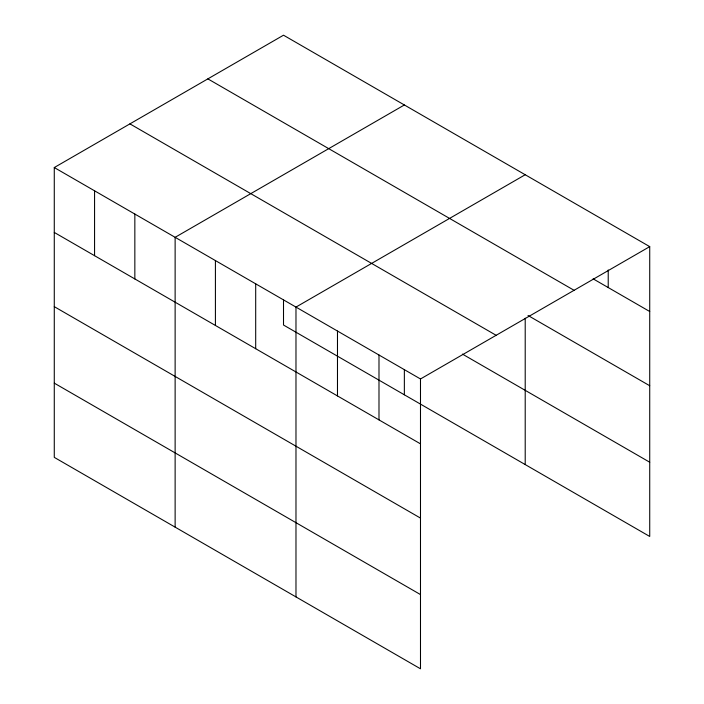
<?xml version="1.0" encoding="UTF-8"?>
<svg xmlns="http://www.w3.org/2000/svg" width="704" height="704" viewBox="0 0 704 704"><rect width="100%" height="100%" fill="white"/><g stroke="black" fill="none" stroke-linecap="round" stroke-linejoin="round"><path stroke-width="1.06" d="M54.278 167.543L420.49 378.972L420.49 668.8L54.278 457.371L54.278 167.543L283.51 35.2L649.722 246.629L649.722 536.457L283.51 325.028L283.51 299.922M404.36 104.975L175.129 237.318L175.129 527.138M525.21 174.742L295.979 307.085L295.979 596.913M420.49 378.972L649.722 246.629M593.12 278.837L649.722 311.511M207.865 78.874L574.077 290.303M528.035 315.489L649.722 385.739M129.923 123.869L496.135 335.298M462.44 354.103L649.722 462.22M54.278 232.426L420.49 443.854M54.278 306.654L420.49 518.091M54.278 383.134L420.49 594.572M608.221 269.958L608.221 287.549M525.21 318.226L525.21 464.57M404.36 369.688L404.36 394.794M378.99 355.01L378.99 419.892M337.48 331.047L337.48 395.93M255.693 283.835L255.693 348.709M215.415 260.577L215.415 325.45M134.842 214.06L134.842 278.942M94.565 190.802L94.565 255.684"/></g></svg>
